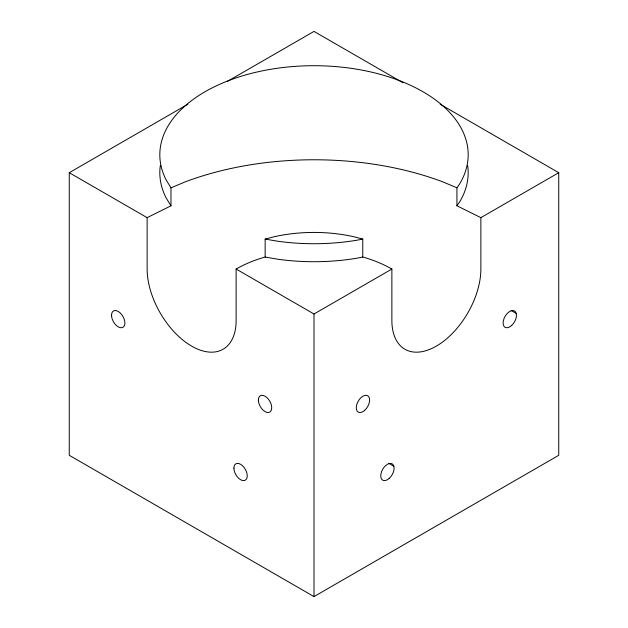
<?xml version="1.0" encoding="UTF-8"?>
<svg xmlns="http://www.w3.org/2000/svg" width="628" height="628" viewBox="0 0 628 628"><rect width="100%" height="100%" fill="white"/><g stroke="black" fill="none" stroke-linecap="round" stroke-linejoin="round"><path stroke-width="0.94" d="M558.739 172.7L480.867 217.657L456.925 205.772L456.925 187.788L459.296 184.491A154.182 89.011 0 0 0 318.153 65.736A154.182 89.011 0 0 0 166.137 179.93L170.973 187.835L170.973 205.819L147.133 217.657L69.261 172.7L69.261 455.3L314 596.6L558.739 455.3L558.739 172.7L440.181 104.248M456.925 205.772L459.296 202.475A154.182 89.011 0 0 0 467.711 165.784M69.261 172.7L187.819 104.248M227.619 81.271L314 31.4L402.917 82.739M147.133 217.657L147.133 269.043A62.933 36.33 60 0 0 191.634 346.114A62.933 36.33 60 0 0 236.128 320.421L236.128 269.043L314 314L391.872 269.043L391.872 320.421A62.933 36.33 -60 0 0 436.366 346.114A62.933 36.33 -60 0 0 480.867 269.043L480.867 217.657M170.973 187.835L185.472 181.751A235.987 136.245 0 0 1 442.528 181.751L456.925 187.788M236.128 269.043A110.128 63.585 0 0 1 264.003 257.347L265.149 257.048L265.149 239.072L274.53 236.654A110.128 63.585 0 0 1 353.47 236.654L362.764 239.048L362.764 257.033L363.997 257.347A110.128 63.585 0 0 1 391.872 269.043M362.764 239.048L357.677 240.084A154.182 89.011 0 0 1 277.89 241.254L265.149 239.072M362.764 257.033L357.677 258.069A154.182 89.011 0 0 1 277.89 259.238L265.149 257.048M511.153 310.483L516.24 313.419M388.787 463.346L393.866 466.282M170.973 205.819L166.137 197.914A154.182 89.011 0 0 1 160.305 165.643M314 314L314 596.6M389.148 478.45A9.436 5.448 -60 0 0 392.139 463.825A9.436 5.448 -60 0 0 380.976 473.724A9.436 5.448 -60 0 0 389.148 478.45M233.906 468.143A9.436 5.448 60 0 0 243.915 480.601A9.436 5.448 60 0 0 243.915 467.248A9.436 5.448 60 0 0 233.906 468.143M511.522 325.587A9.436 5.448 -60 0 0 514.513 310.962A9.436 5.448 -60 0 0 503.342 320.869A9.436 5.448 -60 0 0 511.522 325.587M111.533 315.287A9.436 5.448 60 0 0 121.549 327.738A9.436 5.448 60 0 0 121.549 314.392A9.436 5.448 60 0 0 111.533 315.287M364.672 410.367A9.436 5.448 -60 0 0 367.67 395.742A9.436 5.448 -60 0 0 356.5 405.641A9.436 5.448 -60 0 0 364.672 410.367M258.375 400.067A9.436 5.448 60 0 0 268.392 412.518A9.436 5.448 60 0 0 268.392 399.173A9.436 5.448 60 0 0 258.375 400.067"/></g></svg>
